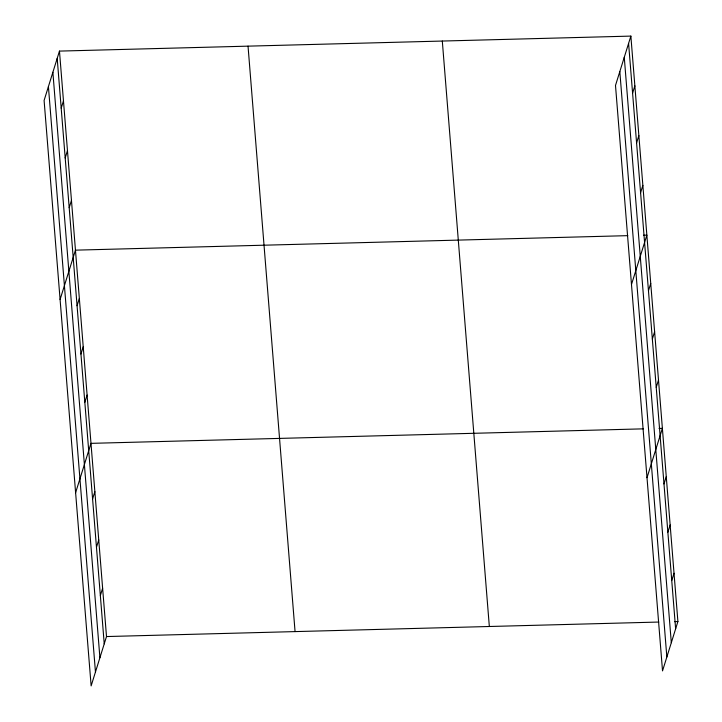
<?xml version="1.0" encoding="UTF-8"?>
<svg xmlns="http://www.w3.org/2000/svg" width="722" height="722" viewBox="0 0 722 722"><rect width="100%" height="100%" fill="white"/><g stroke="black" fill="none" stroke-linecap="round" stroke-linejoin="round"><path stroke-width="1.08" d="M59.466 51.1L44.096 100.457L91.134 685.9L106.504 636.551L59.466 51.1L630.866 36.1L677.904 621.543L662.525 670.9L615.496 85.449L630.866 36.1M61.199 108.165L63.464 100.863M65.197 157.928L67.462 150.627M69.186 207.692L71.46 200.391M60.088 299.504L75.458 250.155L627.779 235.652M77.064 305.749L79.339 298.457M80.945 354.051L83.22 346.75M84.826 402.353L87.1 395.051M75.611 492.702L90.981 443.353L643.302 428.85M92.587 498.947L94.862 491.655M96.468 547.249L98.743 539.948M100.349 595.551L102.623 588.249M632.589 93.165L634.864 85.864M636.587 142.929L638.862 135.628M640.585 192.684L642.86 185.392M631.488 284.504L646.858 235.155L643.492 235.237M648.464 290.749L650.739 283.448M652.345 339.051L654.619 331.75M656.226 387.353L658.5 380.052M647.011 477.702L662.381 428.354L659.015 428.435M663.987 483.948L666.262 476.646M667.868 532.249L670.142 524.948M671.749 580.551L674.023 573.25M106.504 636.551L658.816 622.048M674.538 621.633L677.904 621.543M628.591 43.401L675.63 628.844M624.268 57.273L671.307 642.724M619.819 71.577L666.848 657.02M442.306 41.055L489.336 626.497M248.034 46.154L295.063 631.597M57.2 58.401L104.23 643.853M52.877 72.281L99.907 657.724M48.419 86.577L95.457 672.02"/></g></svg>
